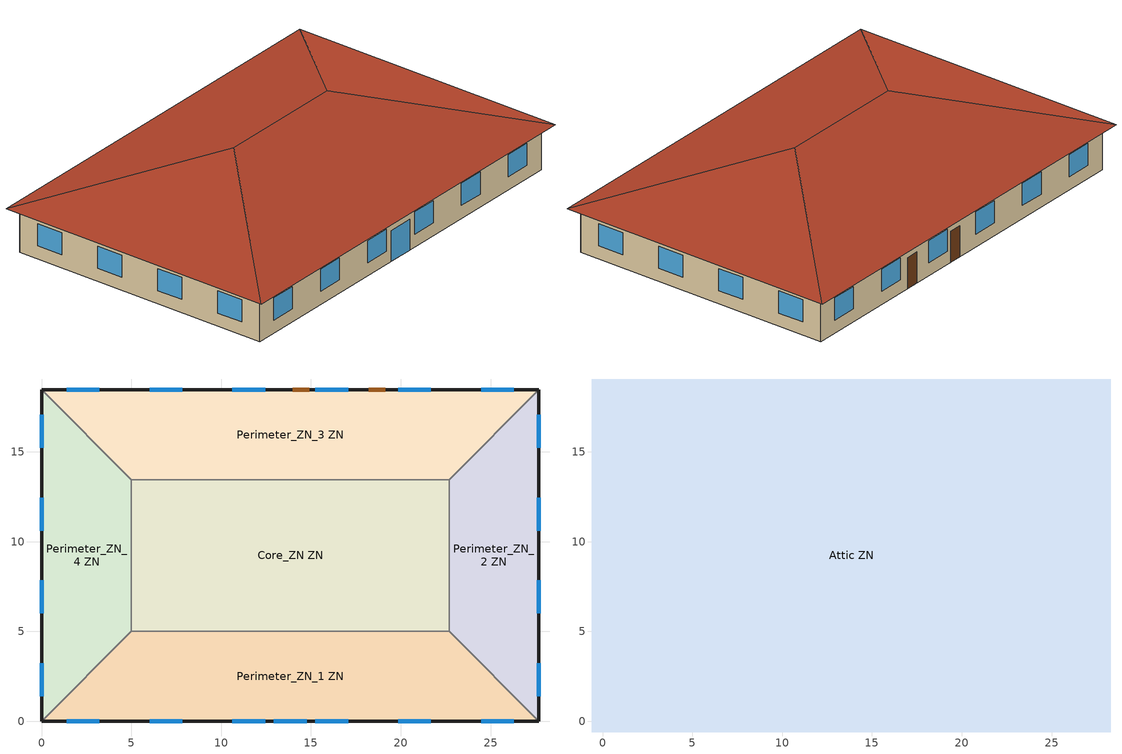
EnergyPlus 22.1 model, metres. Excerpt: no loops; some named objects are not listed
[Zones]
Core_ZN ZN
 floor ground (Foundation F 126 Perim 0 Area 14966): 22.69,13.46 22.69,5 5,5 5,13.46 z0
 wall to Perimeter_ZN_2 ZN (Typical Interior Wall): 22.69,5 22.69,13.46 z0:3.05
 wall to Perimeter_ZN_3 ZN (Typical Interior Wall): 22.69,13.46 5,13.46 z0:3.05
 wall to Perimeter_ZN_1 ZN (Typical Interior Wall): 5,5 22.69,5 z0:3.05
 wall to Perimeter_ZN_4 ZN (Typical Interior Wall): 5,13.46 5,5 z0:3.05
Perimeter_ZN_1 ZN
 floor ground (Foundation F 126 Perim 2769 Area 11345): 22.69,5 27.69,0 0,0 5,5 z0
 wall outside (Typical Insulated Wood Framed Exterior Wall R-11.24): 0,0 27.69,0 z0:3.05
 wall to Perimeter_ZN_2 ZN (Typical Interior Wall): 27.69,0 22.69,5 z0:3.05
 wall to Perimeter_ZN_4 ZN (Typical Interior Wall): 5,5 0,0 z0:3.05
 window (U 0.54 SHGC 0.25 Simple Glazing Window U-0.54 SHGC 0.25 2): 12.93,0 14.76,0 z0:2.13
 window (U 0.54 SHGC 0.25 Simple Glazing Window U-0.54 SHGC 0.25): 1.39,0 3.22,0 / 6.01,0 7.84,0 / 10.62,0 12.45,0 / 15.24,0 17.07,0 / 19.85,0 21.68,0 / 24.47,0 26.3,0 z0.9:2.42
Perimeter_ZN_2 ZN
 floor ground (Foundation F 126 Perim 1846 Area 673): 27.69,18.46 27.69,0 22.69,5 22.69,13.46 z0
 wall outside (Typical Insulated Wood Framed Exterior Wall R-11.24): 27.69,0 27.69,18.46 z0:3.05
 wall to Perimeter_ZN_3 ZN (Typical Interior Wall): 27.69,18.46 22.69,13.46 z0:3.05
 window (U 0.54 SHGC 0.25 Simple Glazing Window U-0.54 SHGC 0.25): 27.69,1.39 27.69,3.22 / 27.69,6.01 27.69,7.84 / 27.69,10.62 27.69,12.45 / 27.69,15.24 27.69,17.07 z0.9:2.42
Perimeter_ZN_3 ZN
 floor ground (Foundation F 126 Perim 2769 Area 11345): 27.69,18.46 22.69,13.46 5,13.46 0,18.46 z0
 wall outside (Typical Insulated Wood Framed Exterior Wall R-11.24): 27.69,18.46 0,18.46 z0:3.05
 wall to Perimeter_ZN_4 ZN (Typical Interior Wall): 0,18.46 5,13.46 z0:3.05
 window (U 0.54 SHGC 0.25 Simple Glazing Window U-0.54 SHGC 0.25): 26.3,18.46 24.47,18.46 / 21.68,18.46 19.85,18.46 / 17.07,18.46 15.24,18.46 / 12.45,18.46 10.62,18.46 / 7.84,18.46 6.01,18.46 / 3.22,18.46 1.39,18.46 z0.9:2.42
 door (Typical Insulated Metal Door R-2.7): 14.91,18.46 14,18.46 / 19.13,18.46 18.22,18.46 z0:2.13
Perimeter_ZN_4 ZN
 floor ground (Foundation F 126 Perim 1846 Area 673): 0,18.46 5,13.46 5,5 0,0 z0
 wall outside (Typical Insulated Wood Framed Exterior Wall R-11.24): 0,18.46 0,0 z0:3.05
 window (U 0.54 SHGC 0.25 Simple Glazing Window U-0.54 SHGC 0.25): 0,17.07 0,15.24 / 0,12.45 0,10.62 / 0,7.84 0,6.01 / 0,3.22 0,1.39 z0.9:2.42
Attic ZN
 floor outside (Typical Attic Soffit): 28.29,19.06 28.29,-0.6 27.69,0 27.69,18.46 z3.05; 28.29,19.06 27.69,18.46 0,18.46 -0.6,19.06 z3.05; 27.69,0 28.29,-0.6 -0.6,-0.6 0,0 z3.05; -0.6,19.06 0,18.46 0,0 -0.6,-0.6 z3.05
 floor to Core_ZN ZN (Typical Wood Joist Attic Floor R-37.04 1): 22.69,13.46 22.69,5 5,5 5,13.46 z3.05
 floor to Perimeter_ZN_2 ZN (Typical Wood Joist Attic Floor R-37.04 1): 27.69,18.46 27.69,0 22.69,5 22.69,13.46 z3.05
 floor to Perimeter_ZN_3 ZN (Typical Wood Joist Attic Floor R-37.04 1): 27.69,18.46 22.69,13.46 5,13.46 0,18.46 z3.05
 floor to Perimeter_ZN_1 ZN (Typical Wood Joist Attic Floor R-37.04 1): 22.69,5 27.69,0 0,0 5,5 z3.05
 floor to Perimeter_ZN_4 ZN (Typical Wood Joist Attic Floor R-37.04 1): 0,18.46 5,13.46 5,5 0,0 z3.05
 roof outside (Typical Uninsulated Wood Joist Attic Roof): 18.46,9.23,6.33 28.29,-0.6,3.05 28.29,19.06,3.05; 18.46,9.23,6.33 28.29,19.06,3.05 -0.6,19.06,3.05 9.23,9.23,6.33; 9.23,9.23,6.33 -0.6,-0.6,3.05 28.29,-0.6,3.05 18.46,9.23,6.33; 9.23,9.23,6.33 -0.6,19.06,3.05 -0.6,-0.6,3.05
[Building]
-SmallOffice-ASHRAE 169-2013-2A created: 2022-10-12 06:53:15 +0200: North Axis=0; Terrain=City; Loads Convergence Tolerance Value=0.04; Temperature Convergence Tolerance Value=0.2; Solar Distribution=FullInteriorAndExterior; Maximum Number of Warmup Days=25; Minimum Number of Warmup Days=6
[Site:Location]
Tampa-MacDill AFB_FL_USA: Latitude=27.85; Longitude=-82.52; Time Zone=-5; Elevation=8
[SizingPeriod:DesignDay] Day of Month=21; DryBulb Temperature Range Modifier Type=DefaultMultipliers; Humidity Condition Type=Wetbulb; Barometric Pressure=101229; Rain Indicator=No; Snow Indicator=No; Daylight Saving Time Indicator=No; Begin Environment Reset Mode=FullResetAtBeginEnvironment
Name | Month | Day Type | Maximum DryBulb Temperature | Daily DryBulb Temperature Range | Wetbulb or DewPoint at Maximum DryBulb | Wind Speed | Wind Direction | Solar Model Indicator | ASHRAE Clear Sky Optical Depth for Beam Irradiance taub | ASHRAE Clear Sky Optical Depth for Diffuse Irradiance taud | Sky Clearness
Tampa-MacDill.AFB_FL_USA Ann Clg .4% Condns DB=>MWB | 8 | SummerDesignDay | 33.9 | 7.9 | 25.1 | 3.1 | 270 | ASHRAETau | 0.491 | 2.016
Tampa-MacDill.AFB_FL_USA Ann Htg 99.6% Condns DB | 1 | WinterDesignDay | 4.6 | 0 | 4.6 | 2.5 | 10 | ASHRAEClearSky |  |  | 0
[Site:GroundTemperature:FCfactorMethod]
January Ground Temperature=24.2; February Ground Temperature=18.9; March Ground Temperature=15.7; April Ground Temperature=13.6; May Ground Temperature=15.5; June Ground Temperature=17.1; July Ground Temperature=21.2; August Ground Temperature=26.9; September Ground Temperature=27.6; October Ground Temperature=27.9; November Ground Temperature=27.4; December Ground Temperature=26.2
[Site:WaterMainsTemperature]
Calculation Method=Correlation; Annual Average Outdoor Air Temperature=21.85; Maximum Difference In Monthly Average Outdoor Air Temperatures=14.3
[Material] Thermal Absorptance=0.9; Solar Absorptance=0.7
Name | Roughness | Thickness | Conductivity | Density | Specific Heat | Visible Absorptance
25mm Stucco | Smooth | 0.0254 | 0.72 | 1856 | 840 | 0.7
5/8 in. Gypsum Board | MediumSmooth | 0.0159 | 0.16 | 800 | 1090 | 0.7
5/8 in. Plywood | Smooth | 0.0159 | 0.12 | 544 | 1210 | 0.7
Asphalt Shingles | VeryRough | 0.0032 | 0.04 | 1120 | 1260 | 0.7
F08 Metal surface | Smooth | 0.0008 | 45.28 | 7824 | 500 | 0.7
G01 13mm gypsum board | Smooth | 0.0127 | 0.16 | 800 | 1090 | 0.5
Std Wood 6inch | MediumSmooth | 0.15 | 0.12 | 540 | 1210 | 0.7
[Material:NoMass] Roughness=Smooth; Thermal Absorptance=0.9; Solar Absorptance=0.7; Visible Absorptance=0.7
Name | Thermal Resistance
Typical Insulation R-1.85 | 0.326262
Typical Insulation R-35.4 1 | 6.23479
Typical Insulation R-9.06 | 1.59504
[WindowMaterial:SimpleGlazingSystem] UFactor=3.06626; Solar Heat Gain Coefficient=0.25
U 0.54 SHGC 0.25 Simple Glazing U-0.54 SHGC 0.25; U 0.54 SHGC 0.25 Simple Glazing U-0.54 SHGC 0.25 2
[Construction]
InteriorFurnishings: Std Wood 6inch
Typical Attic Soffit: 5/8 in. Plywood
Typical Insulated Metal Door R-2.7: F08 Metal surface, Typical Insulation R-1.85
Typical Insulated Wood Framed Exterior Wall R-11.24: 25mm Stucco, 5/8 in. Gypsum Board, Typical Insulation R-9.06, 5/8 in. Gypsum Board
Typical Interior Wall: G01 13mm gypsum board, G01 13mm gypsum board
Typical Uninsulated Wood Joist Attic Roof: Asphalt Shingles, 5/8 in. Plywood
Typical Wood Joist Attic Floor R-37.04 1: 5/8 in. Gypsum Board, Typical Insulation R-35.4 1
U 0.54 SHGC 0.25 Simple Glazing Window U-0.54 SHGC 0.25: U 0.54 SHGC 0.25 Simple Glazing U-0.54 SHGC 0.25
U 0.54 SHGC 0.25 Simple Glazing Window U-0.54 SHGC 0.25 2: U 0.54 SHGC 0.25 Simple Glazing U-0.54 SHGC 0.25 2
[Construction:FfactorGroundFloor] FFactor=1.26344
Name | Area | PerimeterExposed
Foundation F 126 Perim 0 Area 14966 | 149.6574 | 0
Foundation F 126 Perim 1846 Area 673 | 67.3 | 18.46
Foundation F 126 Perim 2769 Area 11345 | 113.45 | 27.69
[Zone] Multiplier=1
Name | Part of Total Floor Area
Attic ZN | No
Core_ZN ZN; Perimeter_ZN_1 ZN; Perimeter_ZN_2 ZN; Perimeter_ZN_3 ZN; Perimeter_ZN_4 ZN | Yes
[InternalMass] Construction=InteriorFurnishings
Name | Zone or ZoneList | Surface Area
Attic Mass | Attic ZN | 1135.95
Core_ZN Mass | Core_ZN ZN | 299.3148
Perimeter_ZN_1 Mass | Perimeter_ZN_1 ZN | 226.9
Perimeter_ZN_2 Mass | Perimeter_ZN_2 ZN | 134.6
Perimeter_ZN_3 Mass | Perimeter_ZN_3 ZN | 226.9
Perimeter_ZN_4 Mass | Perimeter_ZN_4 ZN | 134.6
[Daylighting:Controls] Lighting Control Type=Stepped; Minimum Input Power Fraction for Continuous or ContinuousOff Dimming Control=0.3; Minimum Light Output Fraction for Continuous or ContinuousOff Dimming Control=0.2; Number of Stepped Control Steps=3; Probability Lighting will be Reset When Needed in Manual Stepped Control=1; Glare Calculation Azimuth Angle of View Direction Clockwise from Zone yAxis=0; Maximum Allowable Discomfort Glare Index=22; Illuminance Setpoint at Reference Point 1=377; Illuminance Setpoint at Reference Point 2=377
Name | Zone or Space | Glare Calculation Daylighting Reference Point | Daylighting Reference Point 1 | Fraction of Lights Controlled by Reference Point 1 | Daylighting Reference Point 2 | Fraction of Lights Controlled by Reference Point 2
Perimeter_ZN_1 ZN DaylightingControls | Perimeter_ZN_1 ZN | Perimeter_ZN_1 Daylt Sensor 1 | Perimeter_ZN_1 Daylt Sensor 1 | 0.218 | Perimeter_ZN_1 Daylt Sensor 2 | 0.057
Perimeter_ZN_2 ZN DaylightingControls | Perimeter_ZN_2 ZN | Perimeter_ZN_2 Daylt Sensor 1 | Perimeter_ZN_2 Daylt Sensor 1 | 0.231 | Perimeter_ZN_2 Daylt Sensor 2 | 0.051
Perimeter_ZN_3 ZN DaylightingControls | Perimeter_ZN_3 ZN | Perimeter_ZN_3 Daylt Sensor 1 | Perimeter_ZN_3 Daylt Sensor 1 | 0.215 | Perimeter_ZN_3 Daylt Sensor 2 | 0.056
Perimeter_ZN_4 ZN DaylightingControls | Perimeter_ZN_4 ZN | Perimeter_ZN_4 Daylt Sensor 1 | Perimeter_ZN_4 Daylt Sensor 1 | 0.231 | Perimeter_ZN_4 Daylt Sensor 2 | 0.051
[ZoneInfiltration:DesignFlowRate] Temperature Term Coefficient=0; Velocity Squared Term Coefficient=0
Name | Zone or ZoneList | Schedule | Design Flow Rate Calculation Method | Design Flow Rate | Constant Term Coefficient | Velocity Term Coefficient | Flow per Exterior Surface Area
attic Infiltration | Attic ZN | Always On | Flow/Zone | 0.2001 | 1 | 0
entry door Infiltration | Perimeter_ZN_1 ZN | OfficeSmall INFIL_Door_Opening_SCH | Flow/Zone | 0.129785 | 1 | 0
Perimeter_ZN_1 Infiltration | Perimeter_ZN_1 ZN | OfficeSmall INFIL_QUARTER_ON_SCH | Flow/ExteriorArea |  | 0 | 0.224 | 0.000569573
Perimeter_ZN_2 Infiltration | Perimeter_ZN_2 ZN | OfficeSmall INFIL_QUARTER_ON_SCH | Flow/ExteriorArea |  | 0 | 0.224 | 0.000569573
Perimeter_ZN_3 Infiltration | Perimeter_ZN_3 ZN | OfficeSmall INFIL_QUARTER_ON_SCH | Flow/ExteriorArea |  | 0 | 0.224 | 0.000569573
Perimeter_ZN_4 Infiltration | Perimeter_ZN_4 ZN | OfficeSmall INFIL_QUARTER_ON_SCH | Flow/ExteriorArea |  | 0 | 0.224 | 0.000569573
[Exterior:Lights] Control Option=AstronomicalClock; EndUse Subcategory=General
Name | Schedule | Design Level
NonDimming Exterior Lights Def | OfficeSmall Exterior_lighting_schedule_a | 50.7
Occ Sensing Exterior Lights Def | OfficeSmall Exterior_lighting_schedule_b_2016 | 560.6344
[EnergyManagementSystem:Sensor]
Business_Sensor: OutputVariable or OutputMeter Index Key=OfficeSmall_BUSINESS_SCH; OutputVariable or OutputMeter=Schedule Value
[ENERGYMANAGEMENTSYSTEM:SENSOR]
Name | OutputVariable or OutputMeter Index Key | OutputVariable or OutputMeter
RMOT | Office WholeBuilding - Sm Office People | Zone Thermal Comfort CEN 15251 Adaptive Model Running Average Outdoor Air Temperature
PMOT | Office WholeBuilding - Sm Office People | Zone Thermal Comfort ASHRAE 55 Adaptive Model Running Average Outdoor Air Temperature
OutT | Environment | Site Outdoor Air Drybulb Temperature
[EnergyManagementSystem:Actuator] Actuated Component Unique=Core_ZN ZN Office WholeBuilding - Sm Office Lights; Actuated Component Type=Lights; Actuated Component Control Type=Electricity Rate
Core_ZNZN_Light1_Actuator; Perimeter_ZN_1ZN_Light1_Actuator; Perimeter_ZN_2ZN_Light1_Actuator; Perimeter_ZN_3ZN_Light1_Actuator; Perimeter_ZN_4ZN_Light1_Actuator
[ENERGYMANAGEMENTSYSTEM:ACTUATOR] Actuated Component Type=Schedule:Compact; Actuated Component Control Type=Schedule Value
Name | Actuated Component Unique
AHST_Act_CORE_ZN_ZN | AHST_Sch_CORE_ZN_ZN
ACST_Act_CORE_ZN_ZN | ACST_Sch_CORE_ZN_ZN
AHST_Act_PERIMETER_ZN_1_ZN | AHST_Sch_PERIMETER_ZN_1_ZN
ACST_Act_PERIMETER_ZN_1_ZN | ACST_Sch_PERIMETER_ZN_1_ZN
AHST_Act_PERIMETER_ZN_2_ZN | AHST_Sch_PERIMETER_ZN_2_ZN
ACST_Act_PERIMETER_ZN_2_ZN | ACST_Sch_PERIMETER_ZN_2_ZN
AHST_Act_PERIMETER_ZN_3_ZN | AHST_Sch_PERIMETER_ZN_3_ZN
ACST_Act_PERIMETER_ZN_3_ZN | ACST_Sch_PERIMETER_ZN_3_ZN
AHST_Act_PERIMETER_ZN_4_ZN | AHST_Sch_PERIMETER_ZN_4_ZN
ACST_Act_PERIMETER_ZN_4_ZN | ACST_Sch_PERIMETER_ZN_4_ZN
[EnergyManagementSystem:ProgramCallingManager]
SET_Core_ZN ZN_Light_EMS_Program_Manager: AfterPredictorAfterHVACManagers; SET_Core_ZNZN_Light_EMS_Program
SET_Perimeter_ZN_1 ZN_Light_EMS_Program_Manager: AfterPredictorAfterHVACManagers; SET_Perimeter_ZN_1ZN_Light_EMS_Program
SET_Perimeter_ZN_2 ZN_Light_EMS_Program_Manager: AfterPredictorAfterHVACManagers; SET_Perimeter_ZN_2ZN_Light_EMS_Program
SET_Perimeter_ZN_3 ZN_Light_EMS_Program_Manager: AfterPredictorAfterHVACManagers; SET_Perimeter_ZN_3ZN_Light_EMS_Program
SET_Perimeter_ZN_4 ZN_Light_EMS_Program_Manager: AfterPredictorAfterHVACManagers; SET_Perimeter_ZN_4ZN_Light_EMS_Program
[ENERGYMANAGEMENTSYSTEM:PROGRAMCALLINGMANAGER]
SET_Core_ZNZN_Light_EMS_Program: BeginTimestepBeforePredictor; SET_Core_ZNZN_Light_EMS_Program
SET_Perimeter_ZN_1ZN_Light_EMS_Program: BeginTimestepBeforePredictor; SET_Perimeter_ZN_1ZN_Light_EMS_Program
SET_Perimeter_ZN_2ZN_Light_EMS_Program: BeginTimestepBeforePredictor; SET_Perimeter_ZN_2ZN_Light_EMS_Program
SET_Perimeter_ZN_3ZN_Light_EMS_Program: BeginTimestepBeforePredictor; SET_Perimeter_ZN_3ZN_Light_EMS_Program
SET_Perimeter_ZN_4ZN_Light_EMS_Program: BeginTimestepBeforePredictor; SET_Perimeter_ZN_4ZN_Light_EMS_Program
SetComfTemp: BeginTimestepBeforePredictor; SetComfTemp
CountHours_Core_ZN_ZN: BeginTimestepBeforePredictor; CountHours_Core_ZN_ZN
CountHours_Perimeter_ZN_1_ZN: BeginTimestepBeforePredictor; CountHours_Perimeter_ZN_1_ZN
CountHours_Perimeter_ZN_2_ZN: BeginTimestepBeforePredictor; CountHours_Perimeter_ZN_2_ZN
CountHours_Perimeter_ZN_3_ZN: BeginTimestepBeforePredictor; CountHours_Perimeter_ZN_3_ZN
CountHours_Perimeter_ZN_4_ZN: BeginTimestepBeforePredictor; CountHours_Perimeter_ZN_4_ZN
SetAppLimits: BeginTimestepBeforePredictor; SetAppLimits
ApplyCAT: BeginTimestepBeforePredictor; ApplyCAT
SetAST: BeginTimestepBeforePredictor; SetAST
SetASTnoTol: BeginTimestepBeforePredictor; SetASTnoTol
CountHoursNoApp_Core_ZN_ZN: BeginTimestepBeforePredictor; CountHoursNoApp_Core_ZN_ZN
SetGeoVarCore_ZN_ZN: BeginTimestepBeforePredictor; SetGeoVarCore_ZN_ZN
CountHoursNoApp_Perimeter_ZN_1_ZN: BeginTimestepBeforePredictor; CountHoursNoApp_Perimeter_ZN_1_ZN
SetGeoVarPerimeter_ZN_1_ZN: BeginTimestepBeforePredictor; SetGeoVarPerimeter_ZN_1_ZN
CountHoursNoApp_Perimeter_ZN_2_ZN: BeginTimestepBeforePredictor; CountHoursNoApp_Perimeter_ZN_2_ZN
SetGeoVarPerimeter_ZN_2_ZN: BeginTimestepBeforePredictor; SetGeoVarPerimeter_ZN_2_ZN
CountHoursNoApp_Perimeter_ZN_3_ZN: BeginTimestepBeforePredictor; CountHoursNoApp_Perimeter_ZN_3_ZN
SetGeoVarPerimeter_ZN_3_ZN: BeginTimestepBeforePredictor; SetGeoVarPerimeter_ZN_3_ZN
CountHoursNoApp_Perimeter_ZN_4_ZN: BeginTimestepBeforePredictor; CountHoursNoApp_Perimeter_ZN_4_ZN
SetGeoVarPerimeter_ZN_4_ZN: BeginTimestepBeforePredictor; SetGeoVarPerimeter_ZN_4_ZN
SetInputData: BeginTimestepBeforePredictor; SetInputData
ApplyAST_CORE_ZN_ZN: BeginTimestepBeforePredictor; ApplyAST_CORE_ZN_ZN
ApplyAST_PERIMETER_ZN_1_ZN: BeginTimestepBeforePredictor; ApplyAST_PERIMETER_ZN_1_ZN
ApplyAST_PERIMETER_ZN_2_ZN: BeginTimestepBeforePredictor; ApplyAST_PERIMETER_ZN_2_ZN
ApplyAST_PERIMETER_ZN_3_ZN: BeginTimestepBeforePredictor; ApplyAST_PERIMETER_ZN_3_ZN
ApplyAST_PERIMETER_ZN_4_ZN: BeginTimestepBeforePredictor; ApplyAST_PERIMETER_ZN_4_ZN
[EnergyManagementSystem:Program]
SET_Core_ZNZN_Light_EMS_Program: SET Core_ZNZN_LSr_IP=0.093*Core_ZNZN_LSr/Core_ZNZN_Area; IF (Business_Sensor <= 0) && (Core_ZNZN_LSr_IP >= 0.02); SET Core_ZNZN_Light1_Actuator = 0.02*Core_ZNZN_Area/0.09290304; ELSE; SET Core_ZNZN_Light1_Actuator = NULL; ENDIF
SET_Perimeter_ZN_1ZN_Light_EMS_Program: SET Perimeter_ZN_1ZN_LSr_IP=0.093*Perimeter_ZN_1ZN_LSr/Perimeter_ZN_1ZN_Area; IF (Business_Sensor <= 0) && (Perimeter_ZN_1ZN_LSr_IP >= 0.02); SET Perimeter_ZN_1ZN_Light1_Actuator = 0.02*Perimeter_ZN_1ZN_Area/0.09290304; ELSE; SET Perimeter_ZN_1ZN_Light1_Actuator = NULL; ENDIF
SET_Perimeter_ZN_2ZN_Light_EMS_Program: SET Perimeter_ZN_2ZN_LSr_IP=0.093*Perimeter_ZN_2ZN_LSr/Perimeter_ZN_2ZN_Area; IF (Business_Sensor <= 0) && (Perimeter_ZN_2ZN_LSr_IP >= 0.02); SET Perimeter_ZN_2ZN_Light1_Actuator = 0.02*Perimeter_ZN_2ZN_Area/0.09290304; ELSE; SET Perimeter_ZN_2ZN_Light1_Actuator = NULL; ENDIF
SET_Perimeter_ZN_3ZN_Light_EMS_Program: SET Perimeter_ZN_3ZN_LSr_IP=0.093*Perimeter_ZN_3ZN_LSr/Perimeter_ZN_3ZN_Area; IF (Business_Sensor <= 0) && (Perimeter_ZN_3ZN_LSr_IP >= 0.02); SET Perimeter_ZN_3ZN_Light1_Actuator = 0.02*Perimeter_ZN_3ZN_Area/0.09290304; ELSE; SET Perimeter_ZN_3ZN_Light1_Actuator = NULL; ENDIF
SET_Perimeter_ZN_4ZN_Light_EMS_Program: SET Perimeter_ZN_4ZN_LSr_IP=0.093*Perimeter_ZN_4ZN_LSr/Perimeter_ZN_4ZN_Area; IF (Business_Sensor <= 0) && (Perimeter_ZN_4ZN_LSr_IP >= 0.02); SET Perimeter_ZN_4ZN_Light1_Actuator = 0.02*Perimeter_ZN_4ZN_Area/0.09290304; ELSE; SET Perimeter_ZN_4ZN_Light1_Actuator = NULL; ENDIF
[ENERGYMANAGEMENTSYSTEM:PROGRAM]
SetComfTemp: if ComfStand == 1; set ComfTemp = RMOT*0.33+18.8; elseif ComfStand == 2; set ComfTemp = PMOT*0.31+17.8; elseif ComfStand == 3; set ComfTemp = PMOT*0.48+14.4; elseif ComfStand == 4; set ComfTemp = 0; elseif ComfStand == 5; set ComfTemp = 0; elseif ComfStand == 6; set ComfTemp = 0; elseif ComfStand == 7; set ComfTemp = PMOT*0.54+12.83; elseif ComfStand == 8; set ComfTemp = PMOT*0.28+17.87; elseif ComfStand == 9; set ComfTemp = PMOT*0.39+18.42; elseif ComfStand == 10; set ComfTemp = PMOT*0.42+17.6; elseif ComfStand == 11; set ComfTemp = PMOT*0.75+5.37; elseif ComfStand == 12; set ComfTemp = PMOT*0.25+19.7; elseif ComfStand == 13; set ComfTemp = PMOT*0.26+15.9; elseif ComfStand == 14; set ComfTemp = PMOT*0.26+16.75; elseif ComfStand == 15; set ComfTemp = PMOT*0.56+12.74; elseif ComfStand == 16; set ComfTemp = PMOT*0.09+22.32; elseif ComfStand == 17; if (DayOfYear <= 121) || (DayOfYear > 274); set ComfTemp = PMOT*0.48+13.9; else; set ComfTemp = PMOT*0.59+9.6; endif; elseif ComfStand == 18; if (DayOfYear <= 121) || (DayOfYear > 274); set ComfTemp = PMOT*0.84+5.3; else; set ComfTemp = PMOT*0.96-3.6; endif; elseif ComfStand == 19; if (DayOfYear <= 121) || (DayOfYear > 274); set ComfTemp = PMOT*0.27+17.9; else; set ComfTemp = PMOT*0.53+10.3; endif; elseif ComfStand == 20; if (DayOfYear <= 121) || (DayOfYear > 274); set ComfTemp = PMOT*0.38+15.7; else; set ComfTemp = PMOT*0.47+9.07; endif; endif
CountHours_Core_ZN_ZN: if (ComfStand == 1) || (ComfStand == 10); if (RMOT >= AHSTall) && (RMOT <= ACSTaul); if (Core_ZN_ZN_OpT <= ACSTnoTol); if (Core_ZN_ZN_OpT >= AHSTnoTol); set ComfHours_Core_ZN_ZN = 1*ZoneTimeStep; set DiscomfAppHotHours_Core_ZN_ZN = 0; set DiscomfAppColdHours_Core_ZN_ZN = 0; set DiscomfNonAppHotHours_Core_ZN_ZN = 0; set DiscomfNonAppColdHours_Core_ZN_ZN = 0; endif; elseif (Core_ZN_ZN_OpT > ACSTnoTol); set ComfHours_Core_ZN_ZN = 0; set DiscomfAppHotHours_Core_ZN_ZN = 1*ZoneTimeStep; set DiscomfAppColdHours_Core_ZN_ZN = 0; set DiscomfNonAppHotHours_Core_ZN_ZN = 0; set DiscomfNonAppColdHours_Core_ZN_ZN = 0; elseif (Core_ZN_ZN_OpT < AHSTnoTol); set ComfHours_Core_ZN_ZN = 0; set DiscomfAppHotHours_Core_ZN_ZN = 0; set DiscomfAppColdHours_Core_ZN_ZN = 1*ZoneTimeStep; set DiscomfNonAppHotHours_Core_ZN_ZN = 0; set DiscomfNonAppColdHours_Core_ZN_ZN = 0; endif; elseif (RMOT > ACSTaul); set ComfHours_Core_ZN_ZN = 0; set DiscomfAppHotHours_Core_ZN_ZN = 0; set DiscomfAppColdHours_Core_ZN_ZN = 0; set DiscomfNonAppHotHours_Core_ZN_ZN = 1*ZoneTimeStep; set DiscomfNonAppColdHours_Core_ZN_ZN = 0; elseif (RMOT < AHSTall); set ComfHours_Core_ZN_ZN = 0; set DiscomfAppHotHours_Core_ZN_ZN = 0; set DiscomfAppColdHours_Core_ZN_ZN = 0; set DiscomfNonAppHotHours_Core_ZN_ZN = 0; set DiscomfNonAppColdHours_Core_ZN_ZN = 1*ZoneTimeStep; endif; else; if (PMOT >= AHSTall) && (PMOT <= ACSTaul); if (Core_ZN_ZN_OpT <= ACSTnoTol); if (Core_ZN_ZN_OpT >= AHSTnoTol); set ComfHours_Core_ZN_ZN = 1*ZoneTimeStep; set DiscomfAppHotHours_Core_ZN_ZN = 0; set DiscomfAppColdHours_Core_ZN_ZN = 0; set DiscomfNonAppHotHours_Core_ZN_ZN = 0; set DiscomfNonAppColdHours_Core_ZN_ZN = 0; endif; elseif (Core_ZN_ZN_OpT > ACSTnoTol); set ComfHours_Core_ZN_ZN = 0; set DiscomfAppHotHours_Core_ZN_ZN = 1*ZoneTimeStep; set DiscomfAppColdHours_Core_ZN_ZN = 0; set DiscomfNonAppHotHours_Core_ZN_ZN = 0; set DiscomfNonAppColdHours_Core_ZN_ZN = 0; elseif (Core_ZN_ZN_OpT < AHSTnoTol); set ComfHours_Core_ZN_ZN = 0; set DiscomfAppHotHours_Core_ZN_ZN = 0; set DiscomfAppColdHours_Core_ZN_ZN = 1*ZoneTimeStep; set DiscomfNonAppHotHours_Core_ZN_ZN = 0; set DiscomfNonAppColdHours_Core_ZN_ZN = 0; endif; elseif (PMOT > ACSTaul); set ComfHours_Core_ZN_ZN = 0; set DiscomfAppHotHours_Core_ZN_ZN = 0; set DiscomfAppColdHours_Core_ZN_ZN = 0; set DiscomfNonAppHotHours_Core_ZN_ZN = 1*ZoneTimeStep; set DiscomfNonAppColdHours_Core_ZN_ZN = 0; elseif (PMOT < AHSTall); set ComfHours_Core_ZN_ZN = 0; set DiscomfAppHotHours_Core_ZN_ZN = 0; set DiscomfAppColdHours_Core_ZN_ZN = 0; set DiscomfNonAppHotHours_Core_ZN_ZN = 0; set DiscomfNonAppColdHours_Core_ZN_ZN = 1*ZoneTimeStep; endif; endif
CountHours_Perimeter_ZN_1_ZN: if (ComfStand == 1) || (ComfStand == 10); if (RMOT >= AHSTall) && (RMOT <= ACSTaul); if (Perimeter_ZN_1_ZN_OpT <= ACSTnoTol); if (Perimeter_ZN_1_ZN_OpT >= AHSTnoTol); set ComfHours_Perimeter_ZN_1_ZN = 1*ZoneTimeStep; set DiscomfAppHotHours_Perimeter_ZN_1_ZN = 0; set DiscomfAppColdHours_Perimeter_ZN_1_ZN = 0; set DiscomfNonAppHotHours_Perimeter_ZN_1_ZN = 0; set DiscomfNonAppColdHours_Perimeter_ZN_1_ZN = 0; endif; elseif (Perimeter_ZN_1_ZN_OpT > ACSTnoTol); set ComfHours_Perimeter_ZN_1_ZN = 0; set DiscomfAppHotHours_Perimeter_ZN_1_ZN = 1*ZoneTimeStep; set DiscomfAppColdHours_Perimeter_ZN_1_ZN = 0; set DiscomfNonAppHotHours_Perimeter_ZN_1_ZN = 0; set DiscomfNonAppColdHours_Perimeter_ZN_1_ZN = 0; elseif (Perimeter_ZN_1_ZN_OpT < AHSTnoTol); set ComfHours_Perimeter_ZN_1_ZN = 0; set DiscomfAppHotHours_Perimeter_ZN_1_ZN = 0; set DiscomfAppColdHours_Perimeter_ZN_1_ZN = 1*ZoneTimeStep; set DiscomfNonAppHotHours_Perimeter_ZN_1_ZN = 0; set DiscomfNonAppColdHours_Perimeter_ZN_1_ZN = 0; endif; elseif (RMOT > ACSTaul); set ComfHours_Perimeter_ZN_1_ZN = 0; set DiscomfAppHotHours_Perimeter_ZN_1_ZN = 0; set DiscomfAppColdHours_Perimeter_ZN_1_ZN = 0; set DiscomfNonAppHotHours_Perimeter_ZN_1_ZN = 1*ZoneTimeStep; set DiscomfNonAppColdHours_Perimeter_ZN_1_ZN = 0; elseif (RMOT < AHSTall); set ComfHours_Perimeter_ZN_1_ZN = 0; set DiscomfAppHotHours_Perimeter_ZN_1_ZN = 0; set DiscomfAppColdHours_Perimeter_ZN_1_ZN = 0; set DiscomfNonAppHotHours_Perimeter_ZN_1_ZN = 0; set DiscomfNonAppColdHours_Perimeter_ZN_1_ZN = 1*ZoneTimeStep; endif; else; if (PMOT >= AHSTall) && (PMOT <= ACSTaul); if (Perimeter_ZN_1_ZN_OpT <= ACSTnoTol); if (Perimeter_ZN_1_ZN_OpT >= AHSTnoTol); set ComfHours_Perimeter_ZN_1_ZN = 1*ZoneTimeStep; set DiscomfAppHotHours_Perimeter_ZN_1_ZN = 0; set DiscomfAppColdHours_Perimeter_ZN_1_ZN = 0; set DiscomfNonAppHotHours_Perimeter_ZN_1_ZN = 0; set DiscomfNonAppColdHours_Perimeter_ZN_1_ZN = 0; endif; elseif (Perimeter_ZN_1_ZN_OpT > ACSTnoTol); set ComfHours_Perimeter_ZN_1_ZN = 0; set DiscomfAppHotHours_Perimeter_ZN_1_ZN = 1*ZoneTimeStep; set DiscomfAppColdHours_Perimeter_ZN_1_ZN = 0; set DiscomfNonAppHotHours_Perimeter_ZN_1_ZN = 0; set DiscomfNonAppColdHours_Perimeter_ZN_1_ZN = 0; elseif (Perimeter_ZN_1_ZN_OpT < AHSTnoTol); set ComfHours_Perimeter_ZN_1_ZN = 0; set DiscomfAppHotHours_Perimeter_ZN_1_ZN = 0; set DiscomfAppColdHours_Perimeter_ZN_1_ZN = 1*ZoneTimeStep; set DiscomfNonAppHotHours_Perimeter_ZN_1_ZN = 0; set DiscomfNonAppColdHours_Perimeter_ZN_1_ZN = 0; endif; elseif (PMOT > ACSTaul); set ComfHours_Perimeter_ZN_1_ZN = 0; set DiscomfAppHotHours_Perimeter_ZN_1_ZN = 0; set DiscomfAppColdHours_Perimeter_ZN_1_ZN = 0; set DiscomfNonAppHotHours_Perimeter_ZN_1_ZN = 1*ZoneTimeStep; set DiscomfNonAppColdHours_Perimeter_ZN_1_ZN = 0; elseif (PMOT < AHSTall); set ComfHours_Perimeter_ZN_1_ZN = 0; set DiscomfAppHotHours_Perimeter_ZN_1_ZN = 0; set DiscomfAppColdHours_Perimeter_ZN_1_ZN = 0; set DiscomfNonAppHotHours_Perimeter_ZN_1_ZN = 0; set DiscomfNonAppColdHours_Perimeter_ZN_1_ZN = 1*ZoneTimeStep; endif; endif
CountHours_Perimeter_ZN_2_ZN: if (ComfStand == 1) || (ComfStand == 10); if (RMOT >= AHSTall) && (RMOT <= ACSTaul); if (Perimeter_ZN_2_ZN_OpT <= ACSTnoTol); if (Perimeter_ZN_2_ZN_OpT >= AHSTnoTol); set ComfHours_Perimeter_ZN_2_ZN = 1*ZoneTimeStep; set DiscomfAppHotHours_Perimeter_ZN_2_ZN = 0; set DiscomfAppColdHours_Perimeter_ZN_2_ZN = 0; set DiscomfNonAppHotHours_Perimeter_ZN_2_ZN = 0; set DiscomfNonAppColdHours_Perimeter_ZN_2_ZN = 0; endif; elseif (Perimeter_ZN_2_ZN_OpT > ACSTnoTol); set ComfHours_Perimeter_ZN_2_ZN = 0; set DiscomfAppHotHours_Perimeter_ZN_2_ZN = 1*ZoneTimeStep; set DiscomfAppColdHours_Perimeter_ZN_2_ZN = 0; set DiscomfNonAppHotHours_Perimeter_ZN_2_ZN = 0; set DiscomfNonAppColdHours_Perimeter_ZN_2_ZN = 0; elseif (Perimeter_ZN_2_ZN_OpT < AHSTnoTol); set ComfHours_Perimeter_ZN_2_ZN = 0; set DiscomfAppHotHours_Perimeter_ZN_2_ZN = 0; set DiscomfAppColdHours_Perimeter_ZN_2_ZN = 1*ZoneTimeStep; set DiscomfNonAppHotHours_Perimeter_ZN_2_ZN = 0; set DiscomfNonAppColdHours_Perimeter_ZN_2_ZN = 0; endif; elseif (RMOT > ACSTaul); set ComfHours_Perimeter_ZN_2_ZN = 0; set DiscomfAppHotHours_Perimeter_ZN_2_ZN = 0; set DiscomfAppColdHours_Perimeter_ZN_2_ZN = 0; set DiscomfNonAppHotHours_Perimeter_ZN_2_ZN = 1*ZoneTimeStep; set DiscomfNonAppColdHours_Perimeter_ZN_2_ZN = 0; elseif (RMOT < AHSTall); set ComfHours_Perimeter_ZN_2_ZN = 0; set DiscomfAppHotHours_Perimeter_ZN_2_ZN = 0; set DiscomfAppColdHours_Perimeter_ZN_2_ZN = 0; set DiscomfNonAppHotHours_Perimeter_ZN_2_ZN = 0; set DiscomfNonAppColdHours_Perimeter_ZN_2_ZN = 1*ZoneTimeStep; endif; else; if (PMOT >= AHSTall) && (PMOT <= ACSTaul); if (Perimeter_ZN_2_ZN_OpT <= ACSTnoTol); if (Perimeter_ZN_2_ZN_OpT >= AHSTnoTol); set ComfHours_Perimeter_ZN_2_ZN = 1*ZoneTimeStep; set DiscomfAppHotHours_Perimeter_ZN_2_ZN = 0; set DiscomfAppColdHours_Perimeter_ZN_2_ZN = 0; set DiscomfNonAppHotHours_Perimeter_ZN_2_ZN = 0; set DiscomfNonAppColdHours_Perimeter_ZN_2_ZN = 0; endif; elseif (Perimeter_ZN_2_ZN_OpT > ACSTnoTol); set ComfHours_Perimeter_ZN_2_ZN = 0; set DiscomfAppHotHours_Perimeter_ZN_2_ZN = 1*ZoneTimeStep; set DiscomfAppColdHours_Perimeter_ZN_2_ZN = 0; set DiscomfNonAppHotHours_Perimeter_ZN_2_ZN = 0; set DiscomfNonAppColdHours_Perimeter_ZN_2_ZN = 0; elseif (Perimeter_ZN_2_ZN_OpT < AHSTnoTol); set ComfHours_Perimeter_ZN_2_ZN = 0; set DiscomfAppHotHours_Perimeter_ZN_2_ZN = 0; set DiscomfAppColdHours_Perimeter_ZN_2_ZN = 1*ZoneTimeStep; set DiscomfNonAppHotHours_Perimeter_ZN_2_ZN = 0; set DiscomfNonAppColdHours_Perimeter_ZN_2_ZN = 0; endif; elseif (PMOT > ACSTaul); set ComfHours_Perimeter_ZN_2_ZN = 0; set DiscomfAppHotHours_Perimeter_ZN_2_ZN = 0; set DiscomfAppColdHours_Perimeter_ZN_2_ZN = 0; set DiscomfNonAppHotHours_Perimeter_ZN_2_ZN = 1*ZoneTimeStep; set DiscomfNonAppColdHours_Perimeter_ZN_2_ZN = 0; elseif (PMOT < AHSTall); set ComfHours_Perimeter_ZN_2_ZN = 0; set DiscomfAppHotHours_Perimeter_ZN_2_ZN = 0; set DiscomfAppColdHours_Perimeter_ZN_2_ZN = 0; set DiscomfNonAppHotHours_Perimeter_ZN_2_ZN = 0; set DiscomfNonAppColdHours_Perimeter_ZN_2_ZN = 1*ZoneTimeStep; endif; endif
CountHours_Perimeter_ZN_3_ZN: if (ComfStand == 1) || (ComfStand == 10); if (RMOT >= AHSTall) && (RMOT <= ACSTaul); if (Perimeter_ZN_3_ZN_OpT <= ACSTnoTol); if (Perimeter_ZN_3_ZN_OpT >= AHSTnoTol); set ComfHours_Perimeter_ZN_3_ZN = 1*ZoneTimeStep; set DiscomfAppHotHours_Perimeter_ZN_3_ZN = 0; set DiscomfAppColdHours_Perimeter_ZN_3_ZN = 0; set DiscomfNonAppHotHours_Perimeter_ZN_3_ZN = 0; set DiscomfNonAppColdHours_Perimeter_ZN_3_ZN = 0; endif; elseif (Perimeter_ZN_3_ZN_OpT > ACSTnoTol); set ComfHours_Perimeter_ZN_3_ZN = 0; set DiscomfAppHotHours_Perimeter_ZN_3_ZN = 1*ZoneTimeStep; set DiscomfAppColdHours_Perimeter_ZN_3_ZN = 0; set DiscomfNonAppHotHours_Perimeter_ZN_3_ZN = 0; set DiscomfNonAppColdHours_Perimeter_ZN_3_ZN = 0; elseif (Perimeter_ZN_3_ZN_OpT < AHSTnoTol); set ComfHours_Perimeter_ZN_3_ZN = 0; set DiscomfAppHotHours_Perimeter_ZN_3_ZN = 0; set DiscomfAppColdHours_Perimeter_ZN_3_ZN = 1*ZoneTimeStep; set DiscomfNonAppHotHours_Perimeter_ZN_3_ZN = 0; set DiscomfNonAppColdHours_Perimeter_ZN_3_ZN = 0; endif; elseif (RMOT > ACSTaul); set ComfHours_Perimeter_ZN_3_ZN = 0; set DiscomfAppHotHours_Perimeter_ZN_3_ZN = 0; set DiscomfAppColdHours_Perimeter_ZN_3_ZN = 0; set DiscomfNonAppHotHours_Perimeter_ZN_3_ZN = 1*ZoneTimeStep; set DiscomfNonAppColdHours_Perimeter_ZN_3_ZN = 0; elseif (RMOT < AHSTall); set ComfHours_Perimeter_ZN_3_ZN = 0; set DiscomfAppHotHours_Perimeter_ZN_3_ZN = 0; set DiscomfAppColdHours_Perimeter_ZN_3_ZN = 0; set DiscomfNonAppHotHours_Perimeter_ZN_3_ZN = 0; set DiscomfNonAppColdHours_Perimeter_ZN_3_ZN = 1*ZoneTimeStep; endif; else; if (PMOT >= AHSTall) && (PMOT <= ACSTaul); if (Perimeter_ZN_3_ZN_OpT <= ACSTnoTol); if (Perimeter_ZN_3_ZN_OpT >= AHSTnoTol); set ComfHours_Perimeter_ZN_3_ZN = 1*ZoneTimeStep; set DiscomfAppHotHours_Perimeter_ZN_3_ZN = 0; set DiscomfAppColdHours_Perimeter_ZN_3_ZN = 0; set DiscomfNonAppHotHours_Perimeter_ZN_3_ZN = 0; set DiscomfNonAppColdHours_Perimeter_ZN_3_ZN = 0; endif; elseif (Perimeter_ZN_3_ZN_OpT > ACSTnoTol); set ComfHours_Perimeter_ZN_3_ZN = 0; set DiscomfAppHotHours_Perimeter_ZN_3_ZN = 1*ZoneTimeStep; set DiscomfAppColdHours_Perimeter_ZN_3_ZN = 0; set DiscomfNonAppHotHours_Perimeter_ZN_3_ZN = 0; set DiscomfNonAppColdHours_Perimeter_ZN_3_ZN = 0; elseif (Perimeter_ZN_3_ZN_OpT < AHSTnoTol); set ComfHours_Perimeter_ZN_3_ZN = 0; set DiscomfAppHotHours_Perimeter_ZN_3_ZN = 0; set DiscomfAppColdHours_Perimeter_ZN_3_ZN = 1*ZoneTimeStep; set DiscomfNonAppHotHours_Perimeter_ZN_3_ZN = 0; set DiscomfNonAppColdHours_Perimeter_ZN_3_ZN = 0; endif; elseif (PMOT > ACSTaul); set ComfHours_Perimeter_ZN_3_ZN = 0; set DiscomfAppHotHours_Perimeter_ZN_3_ZN = 0; set DiscomfAppColdHours_Perimeter_ZN_3_ZN = 0; set DiscomfNonAppHotHours_Perimeter_ZN_3_ZN = 1*ZoneTimeStep; set DiscomfNonAppColdHours_Perimeter_ZN_3_ZN = 0; elseif (PMOT < AHSTall); set ComfHours_Perimeter_ZN_3_ZN = 0; set DiscomfAppHotHours_Perimeter_ZN_3_ZN = 0; set DiscomfAppColdHours_Perimeter_ZN_3_ZN = 0; set DiscomfNonAppHotHours_Perimeter_ZN_3_ZN = 0; set DiscomfNonAppColdHours_Perimeter_ZN_3_ZN = 1*ZoneTimeStep; endif; endif
CountHours_Perimeter_ZN_4_ZN: if (ComfStand == 1) || (ComfStand == 10); if (RMOT >= AHSTall) && (RMOT <= ACSTaul); if (Perimeter_ZN_4_ZN_OpT <= ACSTnoTol); if (Perimeter_ZN_4_ZN_OpT >= AHSTnoTol); set ComfHours_Perimeter_ZN_4_ZN = 1*ZoneTimeStep; set DiscomfAppHotHours_Perimeter_ZN_4_ZN = 0; set DiscomfAppColdHours_Perimeter_ZN_4_ZN = 0; set DiscomfNonAppHotHours_Perimeter_ZN_4_ZN = 0; set DiscomfNonAppColdHours_Perimeter_ZN_4_ZN = 0; endif; elseif (Perimeter_ZN_4_ZN_OpT > ACSTnoTol); set ComfHours_Perimeter_ZN_4_ZN = 0; set DiscomfAppHotHours_Perimeter_ZN_4_ZN = 1*ZoneTimeStep; set DiscomfAppColdHours_Perimeter_ZN_4_ZN = 0; set DiscomfNonAppHotHours_Perimeter_ZN_4_ZN = 0; set DiscomfNonAppColdHours_Perimeter_ZN_4_ZN = 0; elseif (Perimeter_ZN_4_ZN_OpT < AHSTnoTol); set ComfHours_Perimeter_ZN_4_ZN = 0; set DiscomfAppHotHours_Perimeter_ZN_4_ZN = 0; set DiscomfAppColdHours_Perimeter_ZN_4_ZN = 1*ZoneTimeStep; set DiscomfNonAppHotHours_Perimeter_ZN_4_ZN = 0; set DiscomfNonAppColdHours_Perimeter_ZN_4_ZN = 0; endif; elseif (RMOT > ACSTaul); set ComfHours_Perimeter_ZN_4_ZN = 0; set DiscomfAppHotHours_Perimeter_ZN_4_ZN = 0; set DiscomfAppColdHours_Perimeter_ZN_4_ZN = 0; set DiscomfNonAppHotHours_Perimeter_ZN_4_ZN = 1*ZoneTimeStep; set DiscomfNonAppColdHours_Perimeter_ZN_4_ZN = 0; elseif (RMOT < AHSTall); set ComfHours_Perimeter_ZN_4_ZN = 0; set DiscomfAppHotHours_Perimeter_ZN_4_ZN = 0; set DiscomfAppColdHours_Perimeter_ZN_4_ZN = 0; set DiscomfNonAppHotHours_Perimeter_ZN_4_ZN = 0; set DiscomfNonAppColdHours_Perimeter_ZN_4_ZN = 1*ZoneTimeStep; endif; else; if (PMOT >= AHSTall) && (PMOT <= ACSTaul); if (Perimeter_ZN_4_ZN_OpT <= ACSTnoTol); if (Perimeter_ZN_4_ZN_OpT >= AHSTnoTol); set ComfHours_Perimeter_ZN_4_ZN = 1*ZoneTimeStep; set DiscomfAppHotHours_Perimeter_ZN_4_ZN = 0; set DiscomfAppColdHours_Perimeter_ZN_4_ZN = 0; set DiscomfNonAppHotHours_Perimeter_ZN_4_ZN = 0; set DiscomfNonAppColdHours_Perimeter_ZN_4_ZN = 0; endif; elseif (Perimeter_ZN_4_ZN_OpT > ACSTnoTol); set ComfHours_Perimeter_ZN_4_ZN = 0; set DiscomfAppHotHours_Perimeter_ZN_4_ZN = 1*ZoneTimeStep; set DiscomfAppColdHours_Perimeter_ZN_4_ZN = 0; set DiscomfNonAppHotHours_Perimeter_ZN_4_ZN = 0; set DiscomfNonAppColdHours_Perimeter_ZN_4_ZN = 0; elseif (Perimeter_ZN_4_ZN_OpT < AHSTnoTol); set ComfHours_Perimeter_ZN_4_ZN = 0; set DiscomfAppHotHours_Perimeter_ZN_4_ZN = 0; set DiscomfAppColdHours_Perimeter_ZN_4_ZN = 1*ZoneTimeStep; set DiscomfNonAppHotHours_Perimeter_ZN_4_ZN = 0; set DiscomfNonAppColdHours_Perimeter_ZN_4_ZN = 0; endif; elseif (PMOT > ACSTaul); set ComfHours_Perimeter_ZN_4_ZN = 0; set DiscomfAppHotHours_Perimeter_ZN_4_ZN = 0; set DiscomfAppColdHours_Perimeter_ZN_4_ZN = 0; set DiscomfNonAppHotHours_Perimeter_ZN_4_ZN = 1*ZoneTimeStep; set DiscomfNonAppColdHours_Perimeter_ZN_4_ZN = 0; elseif (PMOT < AHSTall); set ComfHours_Perimeter_ZN_4_ZN = 0; set DiscomfAppHotHours_Perimeter_ZN_4_ZN = 0; set DiscomfAppColdHours_Perimeter_ZN_4_ZN = 0; set DiscomfNonAppHotHours_Perimeter_ZN_4_ZN = 0; set DiscomfNonAppColdHours_Perimeter_ZN_4_ZN = 1*ZoneTimeStep; endif; endif
SetAppLimits: If ComfStand == 1; set ACSTaul = 30; set ACSTall = 10; set AHSTaul = 30; set AHSTall = 10; elseif ComfStand == 2 || ComfStand == 12; set ACSTaul = 33.5; set ACSTall = 10; set AHSTaul = 33.5; set AHSTall = 10; elseif ComfStand == 3; set ACSTaul = 30; set ACSTall = 5; set AHSTaul = 30; set AHSTall = 5; elseif (ComfStand == 4) || (ComfStand == 5); if CAT == 1; set ACSTaul = 28; set ACSTall = 18; set AHSTaul = 28; set AHSTall = 18; elseif CAT == 2; set ACSTaul = 30; set ACSTall = 18; set AHSTaul = 28; set AHSTall = 16; else; set ACSTaul = 50; set ACSTall = 50; set AHSTaul = 50; set AHSTall = 50; endif; elseif ComfStand == 6; set ACSTaul = 30; set ACSTall = -7; set AHSTaul = 30; set AHSTall = -7; elseif ComfStand == 7; set ACSTaul = 31; set ACSTall = 12.5; set AHSTaul = 31; set AHSTall = 12.5; elseif ComfStand == 8; set ACSTaul = 38.5; set ACSTall = 13; set AHSTaul = 38.5; set AHSTall = 13; elseif ComfStand == 9 || ComfStand == 10 || ComfStand == 11; set ACSTaul = 33; set ACSTall = 5.5; set AHSTaul = 33; set AHSTall = 5.5; elseif ComfStand == 13; set ACSTaul = 25; set ACSTall = 10; set AHSTaul = 25; set AHSTall = 10; elseif ComfStand == 14; set ACSTaul = 27; set ACSTall = 8; set AHSTaul = 27; set AHSTall = 8; elseif ComfStand == 15; set ACSTaul = 24.8; set ACSTall = 16.9; set AHSTaul = 24.8; set AHSTall = 16.9; elseif ComfStand == 16; set ACSTaul = 25.7; set ACSTall = 16.4; set AHSTaul = 25.7; set AHSTall = 16.4; elseif ComfStand == 17; if (DayOfYear <= 121) || (DayOfYear > 274); set ACSTaul = 25.25; set ACSTall = 11.25; set AHSTaul = 25.25; set AHSTall = 11.25; else; set ACSTaul = 45; set ACSTall = 23; set AHSTaul = 45; set AHSTall = 23; endif; elseif ComfStand == 18; if (DayOfYear <= 121) || (DayOfYear > 274); set ACSTaul = 27.5; set ACSTall = 15.5; set AHSTaul = 27.5; set AHSTall = 15.5; else; set ACSTaul = 34; set ACSTall = 23; set AHSTaul = 34; set AHSTall = 23; endif; elseif ComfStand == 19; if (DayOfYear <= 121) || (DayOfYear > 274); set ACSTaul = 25.25; set ACSTall = 5; set AHSTaul = 25.25; set AHSTall = 5; else; set ACSTaul = 25.25; set ACSTall = 11.75; set AHSTaul = 25.25; set AHSTall = 11.75; endif; elseif ComfStand == 20; if (DayOfYear <= 121) || (DayOfYear > 274); set ACSTaul = 29.75; set ACSTall = 13; set AHSTaul = 29.75; set AHSTall = 13; else; set ACSTaul = 45; set ACSTall = 23; set AHSTaul = 45; set AHSTall = 23; endif; else; set ACSTaul = 50; set ACSTall = 50; set AHSTaul = 50; set AHSTall = 50; endif
ApplyCAT: if (ComfStand == 1 ); if (CAT == 1); set ACSToffset = 2; set AHSToffset = -3; elseif (CAT == 2); set ACSToffset = 3; set AHSToffset = -4; elseif (CAT == 3); set ACSToffset = 4; set AHSToffset = -5; endif; elseif ComfStand == 2 || ComfStand == 3 || ComfStand == 11; if (CAT == 90); set ACSToffset = 2.5; set AHSToffset = -2.5; elseif (CAT == 80); set ACSToffset = 3.5; set AHSToffset = -3.5; endif; elseif (ComfStand == 4 ) || (ComfStand == 5) || (ComfStand == 6); set ACSToffset = 0; set AHSToffset = 0; elseif (ComfStand == 7); if (CAT == 90); set ACSToffset = 2.4; set AHSToffset = -2.4; elseif (CAT == 85); set ACSToffset = 3.3; set AHSToffset = -3.3; elseif (CAT == 80); set ACSToffset = 4.1; set AHSToffset = -4.1; endif; elseif (ComfStand == 8); if (CAT == 90); set ACSToffset = 3.5; set AHSToffset = -3.5; elseif (CAT == 85); set ACSToffset = 4.8; set AHSToffset = -4.8; elseif (CAT == 80); set ACSToffset = 5.9; set AHSToffset = -5.9; endif; elseif ComfStand == 9 || ComfStand == 10; if (CAT == 90); set ACSToffset = 2.15; set AHSToffset = -2.15; elseif (CAT == 80); set ACSToffset = 3.6; set AHSToffset = -3.6; endif; elseif ComfStand == 12; if (CAT == 90); set ACSToffset = 1.7; set AHSToffset = -1.7; elseif (CAT == 80); set ACSToffset = 2.89; set AHSToffset = -2.89; endif; elseif ComfStand == 13; if (CAT == 90); set ACSToffset = 3.45; set AHSToffset = -3.45; elseif (CAT == 80); set ACSToffset = 4.55; set AHSToffset = -4.55; endif; elseif ComfStand == 14; if (CAT == 90); set ACSToffset = 3.5; set AHSToffset = -3.5; elseif (CAT == 80); set ACSToffset = 4.5; set AHSToffset = -4.5; endif; elseif ComfStand == 15; if (CAT == 90); set ACSToffset = 2.8; set AHSToffset = -2.8; elseif (CAT == 80); set ACSToffset = 3.8; set AHSToffset = -3.8; endif; elseif ComfStand == 16; if (CAT == 90); set ACSToffset = 1.1; set AHSToffset = -1.1; elseif (CAT == 80); set ACSToffset = 2.1; set AHSToffset = -2.1; endif; elseif (ComfStand == 17) || (ComfStand == 18); if CAT == 90; if (DayOfYear <= 121) || (DayOfYear > 274); set ACSToffset = 2; set AHSToffset = -2; else; set ACSToffset = 3; set AHSToffset = -3; endif; elseif CAT == 80; if (DayOfYear <= 121) || (DayOfYear > 274); set ACSToffset = 2; set AHSToffset = -2; else; set ACSToffset = 3; set AHSToffset = -3; endif; endif; elseif ComfStand == 19; if CAT == 90; if (DayOfYear <= 121) || (DayOfYear > 274); set ACSToffset = 2; set AHSToffset = -2; else; set ACSToffset = 1; set AHSToffset = -1; endif; elseif CAT == 80; if (DayOfYear <= 121) || (DayOfYear > 274); set ACSToffset = 3; set AHSToffset = -3; else; set ACSToffset = 2; set AHSToffset = -2; endif; endif; elseif ComfStand == 20; if CAT == 90; if (DayOfYear <= 121) || (DayOfYear > 274); set ACSToffset = 2; set AHSToffset = -2; else; set ACSToffset = 5; set AHSToffset = -5; endif; elseif CAT == 80; if (DayOfYear <= 121) || (DayOfYear > 274); set ACSToffset = 3; set AHSToffset = -3; else; set ACSToffset = 6; set AHSToffset = -6; endif; endif; endif
SetASTnoTol: set ACSTnoTol = ACST-ACSTtol; set AHSTnoTol = AHST-AHSTtol
CountHoursNoApp_Core_ZN_ZN: if (Core_ZN_ZN_OpT <= ACSTnoTol); if (Core_ZN_ZN_OpT >= AHSTnoTol); set ComfHoursNoApp_Core_ZN_ZN  = 1*ZoneTimeStep; else; set ComfHoursNoApp_Core_ZN_ZN = 0; endif; else; set ComfHoursNoApp_Core_ZN_ZN = 0; endif
SetGeoVarCore_ZN_ZN: set ZoneFloorArea_Core_ZN_ZN = ZFA_Core_ZN_ZN/2; set ZoneAirVolume_Core_ZN_ZN = ZAV_Core_ZN_ZN/2
CountHoursNoApp_Perimeter_ZN_1_ZN: if (Perimeter_ZN_1_ZN_OpT <= ACSTnoTol); if (Perimeter_ZN_1_ZN_OpT >= AHSTnoTol); set ComfHoursNoApp_Perimeter_ZN_1_ZN  = 1*ZoneTimeStep; else; set ComfHoursNoApp_Perimeter_ZN_1_ZN = 0; endif; else; set ComfHoursNoApp_Perimeter_ZN_1_ZN = 0; endif
SetGeoVarPerimeter_ZN_1_ZN: set ZoneFloorArea_Perimeter_ZN_1_ZN = ZFA_Perimeter_ZN_1_ZN/2; set ZoneAirVolume_Perimeter_ZN_1_ZN = ZAV_Perimeter_ZN_1_ZN/2
CountHoursNoApp_Perimeter_ZN_2_ZN: if (Perimeter_ZN_2_ZN_OpT <= ACSTnoTol); if (Perimeter_ZN_2_ZN_OpT >= AHSTnoTol); set ComfHoursNoApp_Perimeter_ZN_2_ZN  = 1*ZoneTimeStep; else; set ComfHoursNoApp_Perimeter_ZN_2_ZN = 0; endif; else; set ComfHoursNoApp_Perimeter_ZN_2_ZN = 0; endif
SetGeoVarPerimeter_ZN_2_ZN: set ZoneFloorArea_Perimeter_ZN_2_ZN = ZFA_Perimeter_ZN_2_ZN/2; set ZoneAirVolume_Perimeter_ZN_2_ZN = ZAV_Perimeter_ZN_2_ZN/2
[Schedule:Day:Interval]
Always On Default; OfficeSmall INFIL_QUARTER_ON_SCH Default: No, 24:00, 1
OfficeSmall Exterior_lighting_schedule_a Default; OfficeSmall Exterior_lighting_schedule_a Summer Design Day; OfficeSmall Exterior_lighting_schedule_a Winter Design Day: No, 06:00, 0, 24:00, 1
OfficeSmall Exterior_lighting_schedule_b_2016 Default; OfficeSmall Exterior_lighting_schedule_b_2016 Summer Design Day; OfficeSmall Exterior_lighting_schedule_b_2016 Winter Design Day: No, 06:00, 0.5, 24:00, 1
OfficeSmall INFIL_Door_Opening_SCH Default; OfficeSmall INFIL_Door_Opening_SCH Summer Design Day; OfficeSmall INFIL_Door_Opening_SCH Winter Design Day: No, 24:00, 0
OfficeSmall INFIL_Door_Opening_SCH Wkdy Day: No, 06:00, 0, 07:00, 0.144, 08:00, 1, 12:00, 0.144, 13:00, 1, 17:00, 0.144, 18:00, 1, 19:00, 0.144, 24:00, 0
OfficeSmall INFIL_QUARTER_ON_SCH SmrDsn|Wkdy Day; OfficeSmall INFIL_QUARTER_ON_SCH Summer Design Day: No, 07:00, 1, 19:00, 0.25, 24:00, 1
OfficeSmall INFIL_QUARTER_ON_SCH Winter Design Day; OfficeSmall INFIL_QUARTER_ON_SCH WntrDsn|Sat Day: No, 07:00, 1, 18:00, 0.25, 24:00, 1
[Schedule:Week:Daily]
Always On Week Rule - Jan1-Dec31: Always On Default, Always On Default, Always On Default, Always On Default, Always On Default, Always On Default, Always On Default, Always On Default, Always On Default, Always On Default, Always On Default, Always On Default
OfficeSmall Exterior_lighting_schedule_a Week Rule - Jan1-Dec31: OfficeSmall Exterior_lighting_schedule_a Default, OfficeSmall Exterior_lighting_schedule_a Default, OfficeSmall Exterior_lighting_schedule_a Default, OfficeSmall Exterior_lighting_schedule_a Default, OfficeSmall Exterior_lighting_schedule_a Default, OfficeSmall Exterior_lighting_schedule_a Default, OfficeSmall Exterior_lighting_schedule_a Default, OfficeSmall Exterior_lighting_schedule_a Default, OfficeSmall Exterior_lighting_schedule_a Summer Design Day, OfficeSmall Exterior_lighting_schedule_a Winter Design Day, OfficeSmall Exterior_lighting_schedule_a Default, OfficeSmall Exterior_lighting_schedule_a Default
OfficeSmall Exterior_lighting_schedule_b_2016 Week Rule - Jan1-Dec31: OfficeSmall Exterior_lighting_schedule_b_2016 Default, OfficeSmall Exterior_lighting_schedule_b_2016 Default, OfficeSmall Exterior_lighting_schedule_b_2016 Default, OfficeSmall Exterior_lighting_schedule_b_2016 Default, OfficeSmall Exterior_lighting_schedule_b_2016 Default, OfficeSmall Exterior_lighting_schedule_b_2016 Default, OfficeSmall Exterior_lighting_schedule_b_2016 Default, OfficeSmall Exterior_lighting_schedule_b_2016 Default, OfficeSmall Exterior_lighting_schedule_b_2016 Summer Design Day, OfficeSmall Exterior_lighting_schedule_b_2016 Winter Design Day, OfficeSmall Exterior_lighting_schedule_b_2016 Default, OfficeSmall Exterior_lighting_schedule_b_2016 Default
OfficeSmall INFIL_Door_Opening_SCH Week Rule - Jan1-Dec31: OfficeSmall INFIL_Door_Opening_SCH Default, OfficeSmall INFIL_Door_Opening_SCH Wkdy Day, OfficeSmall INFIL_Door_Opening_SCH Wkdy Day, OfficeSmall INFIL_Door_Opening_SCH Wkdy Day, OfficeSmall INFIL_Door_Opening_SCH Wkdy Day, OfficeSmall INFIL_Door_Opening_SCH Wkdy Day, OfficeSmall INFIL_Door_Opening_SCH Default, OfficeSmall INFIL_Door_Opening_SCH Default, OfficeSmall INFIL_Door_Opening_SCH Summer Design Day, OfficeSmall INFIL_Door_Opening_SCH Winter Design Day, OfficeSmall INFIL_Door_Opening_SCH Default, OfficeSmall INFIL_Door_Opening_SCH Default
OfficeSmall INFIL_QUARTER_ON_SCH Week Rule - Jan1-Dec31: OfficeSmall INFIL_QUARTER_ON_SCH Default, OfficeSmall INFIL_QUARTER_ON_SCH SmrDsn|Wkdy Day, OfficeSmall INFIL_QUARTER_ON_SCH SmrDsn|Wkdy Day, OfficeSmall INFIL_QUARTER_ON_SCH SmrDsn|Wkdy Day, OfficeSmall INFIL_QUARTER_ON_SCH SmrDsn|Wkdy Day, OfficeSmall INFIL_QUARTER_ON_SCH SmrDsn|Wkdy Day, OfficeSmall INFIL_QUARTER_ON_SCH WntrDsn|Sat Day, OfficeSmall INFIL_QUARTER_ON_SCH Default, OfficeSmall INFIL_QUARTER_ON_SCH Summer Design Day, OfficeSmall INFIL_QUARTER_ON_SCH Winter Design Day, OfficeSmall INFIL_QUARTER_ON_SCH Default, OfficeSmall INFIL_QUARTER_ON_SCH Default
[Schedule:Year]
Always On: Always On Week Rule - Jan1-Dec31, 1, 1, 12, 31
OfficeSmall Exterior_lighting_schedule_a: OfficeSmall Exterior_lighting_schedule_a Week Rule - Jan1-Dec31, 1, 1, 12, 31
OfficeSmall Exterior_lighting_schedule_b_2016: OfficeSmall Exterior_lighting_schedule_b_2016 Week Rule - Jan1-Dec31, 1, 1, 12, 31
OfficeSmall INFIL_Door_Opening_SCH: OfficeSmall INFIL_Door_Opening_SCH Week Rule - Jan1-Dec31, 1, 1, 12, 31
OfficeSmall INFIL_QUARTER_ON_SCH: OfficeSmall INFIL_QUARTER_ON_SCH Week Rule - Jan1-Dec31, 1, 1, 12, 31
